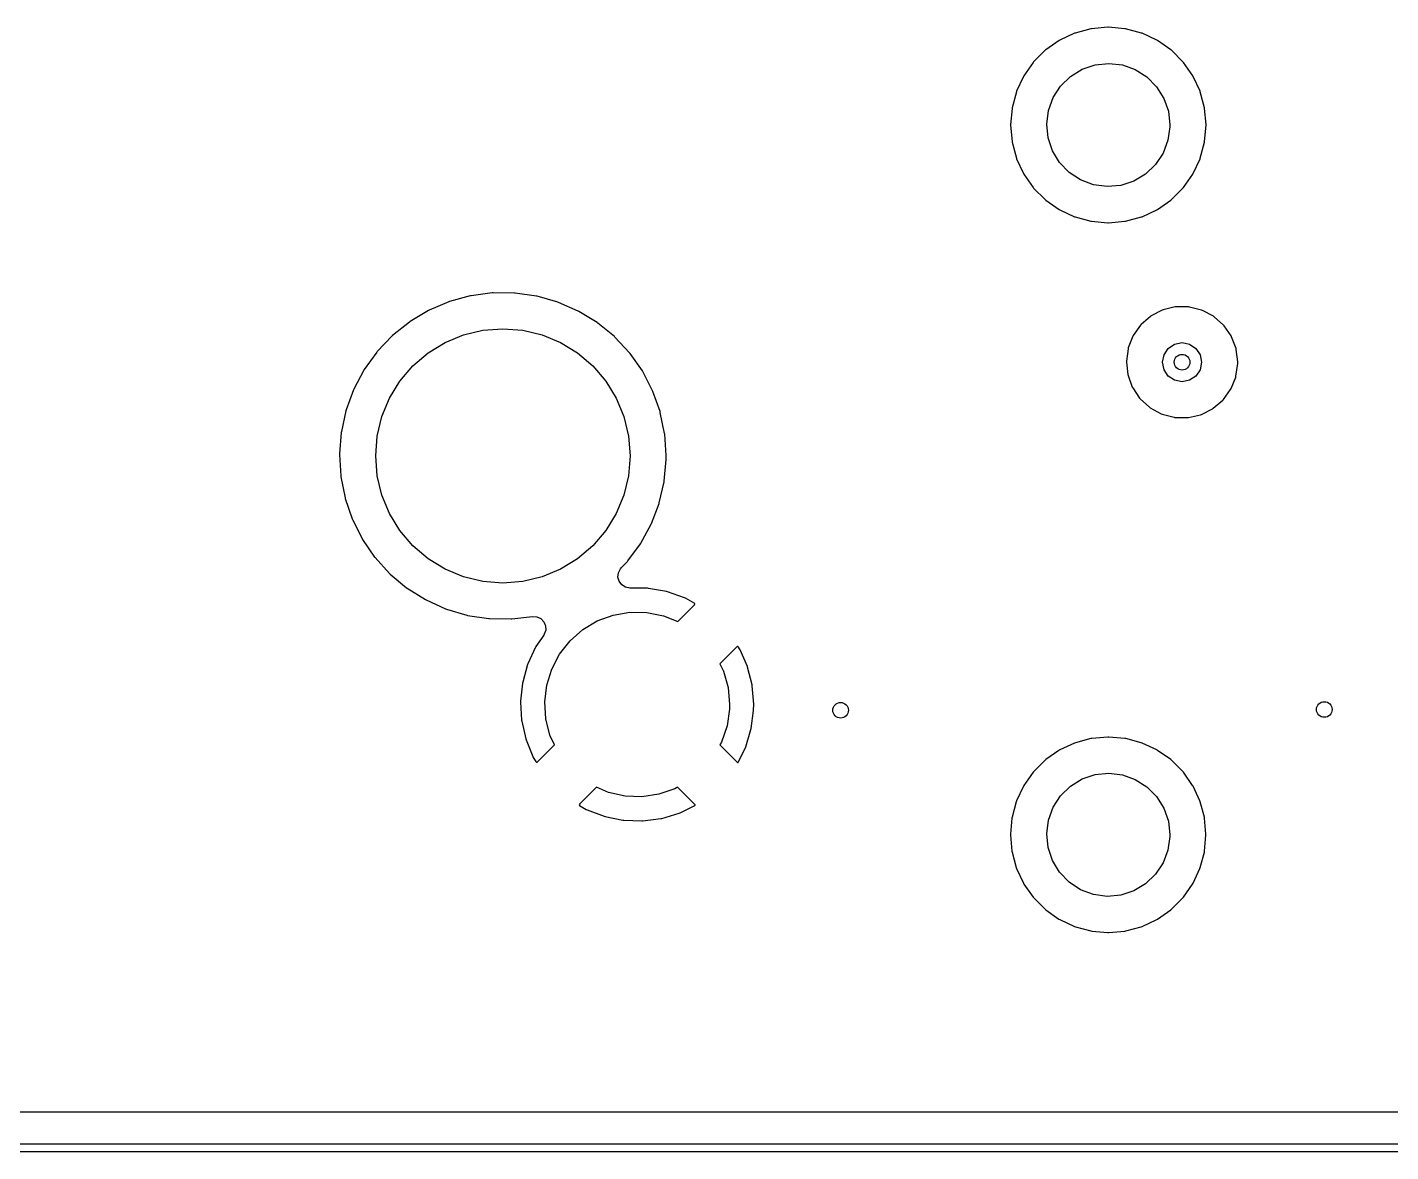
# Model space of a CAD drawing. Extents: x 0 to 4.25, y -4.33 to 0.
# Drawn here: x 2.252 to 2.937, y -4.333 to -3.767 of the extents above; entities that cross this region are included whole.
import ezdxf

# ---------------------------------------------------------------- set-up
doc = ezdxf.new("R2010")
doc.units = 0
doc.header["$MEASUREMENT"] = 0
doc.layers.add('BLACK', color=7, linetype='CONTINUOUS')

msp = doc.modelspace()

# ---------------------------------------------------------------- linework, layer by layer
at = {"layer": 'BLACK', "linetype": 'CONTINUOUS'}
for p, q in [((2.7783, -3.7701), (2.77085, -3.77358)), ((2.77862, -3.76998), (2.7783, -3.7701)), ((2.78657, -3.76785), (2.77862, -3.76998)), ((2.78691, -3.76779), (2.78657, -3.76785)), ((2.7951, -3.76708), (2.78691, -3.76779)), ((2.79545, -3.76708), (2.7951, -3.76708)), ((2.80364, -3.76779), (2.79545, -3.76708)), ((2.80398, -3.76785), (2.80364, -3.76779)), ((2.81193, -3.76998), (2.80398, -3.76785)), ((2.81225, -3.7701), (2.81193, -3.76998)), ((2.8197, -3.77358), (2.81225, -3.7701)), ((2.76355, -3.77868), (2.75773, -3.7845)), ((2.76381, -3.77847), (2.76355, -3.77868)), ((2.77055, -3.77375), (2.76381, -3.77847)), ((2.77085, -3.77358), (2.77055, -3.77375)), ((2.82, -3.77375), (2.8197, -3.77358)), ((2.82674, -3.77847), (2.82, -3.77375)), ((2.827, -3.77868), (2.82674, -3.77847)), ((2.83282, -3.7845), (2.827, -3.77868)), ((2.75751, -3.78476), (2.75279, -3.7915)), ((2.75773, -3.7845), (2.75751, -3.78476)), ((2.78862, -3.78595), (2.79549, -3.78523)), ((2.79549, -3.78523), (2.80235, -3.78605)), ((2.83304, -3.78476), (2.83282, -3.7845)), ((2.83776, -3.7915), (2.83304, -3.78476)), ((2.75262, -3.7918), (2.74915, -3.79926)), ((2.75279, -3.7915), (2.75262, -3.7918)), ((2.77125, -3.79664), (2.77619, -3.7918)), ((2.77619, -3.7918), (2.78208, -3.78818)), ((2.78208, -3.78818), (2.78862, -3.78595)), ((2.80235, -3.78605), (2.80887, -3.78837)), ((2.80887, -3.78837), (2.8147, -3.79207)), ((2.8147, -3.79207), (2.81957, -3.79697)), ((2.83793, -3.7918), (2.83776, -3.7915)), ((2.84141, -3.79926), (2.83793, -3.7918)), ((2.74915, -3.79926), (2.74903, -3.79958)), ((2.76751, -3.80244), (2.77125, -3.79664)), ((2.81957, -3.79697), (2.82323, -3.80283)), ((2.84152, -3.79958), (2.84141, -3.79926)), ((2.74903, -3.79958), (2.7469, -3.80753)), ((2.76514, -3.80894), (2.76751, -3.80244)), ((2.82323, -3.80283), (2.82551, -3.80936)), ((2.84365, -3.80753), (2.84152, -3.79958)), ((2.74684, -3.80786), (2.74612, -3.81606)), ((2.7469, -3.80753), (2.74684, -3.80786)), ((2.76428, -3.8158), (2.76514, -3.80894)), ((2.82551, -3.80936), (2.82628, -3.81623)), ((2.84371, -3.80786), (2.84365, -3.80753)), ((2.84443, -3.81606), (2.84371, -3.80786)), ((2.74612, -3.81606), (2.74612, -3.8164)), ((2.74612, -3.8164), (2.74684, -3.8246)), ((2.76495, -3.82267), (2.76428, -3.8158)), ((2.82626, -3.81709), (2.8253, -3.82394)), ((2.82628, -3.81623), (2.82626, -3.81709)), ((2.84371, -3.8246), (2.84443, -3.8164)), ((2.84443, -3.8164), (2.84443, -3.81606)), ((2.74684, -3.8246), (2.7469, -3.82493)), ((2.7469, -3.82493), (2.74903, -3.83288)), ((2.76713, -3.82923), (2.76495, -3.82267)), ((2.8253, -3.82394), (2.82285, -3.8304)), ((2.84152, -3.83288), (2.84365, -3.82493)), ((2.84365, -3.82493), (2.84371, -3.8246)), ((2.74903, -3.83288), (2.74915, -3.8332)), ((2.74915, -3.8332), (2.75262, -3.84066)), ((2.77071, -3.83514), (2.76713, -3.82923)), ((2.82285, -3.8304), (2.81902, -3.83615)), ((2.83793, -3.84066), (2.84141, -3.8332)), ((2.84141, -3.8332), (2.84152, -3.83288)), ((2.75262, -3.84066), (2.75279, -3.84095)), ((2.77552, -3.84011), (2.77071, -3.83514)), ((2.7813, -3.8439), (2.77552, -3.84011)), ((2.81902, -3.83615), (2.81402, -3.84092)), ((2.83776, -3.84095), (2.83793, -3.84066)), ((2.75279, -3.84095), (2.75751, -3.84769)), ((2.78778, -3.84631), (2.7813, -3.8439)), ((2.79463, -3.84722), (2.78778, -3.84631)), ((2.80151, -3.8466), (2.79463, -3.84722)), ((2.80808, -3.84446), (2.80151, -3.8466)), ((2.81402, -3.84092), (2.80808, -3.84446)), ((2.83304, -3.84769), (2.83776, -3.84095)), ((2.75751, -3.84769), (2.75773, -3.84795)), ((2.75773, -3.84795), (2.76355, -3.85377)), ((2.76355, -3.85377), (2.76381, -3.85399)), ((2.76381, -3.85399), (2.77055, -3.85871)), ((2.82, -3.85871), (2.82674, -3.85399)), ((2.82674, -3.85399), (2.827, -3.85377)), ((2.827, -3.85377), (2.83282, -3.84795)), ((2.83282, -3.84795), (2.83304, -3.84769)), ((2.77055, -3.85871), (2.77085, -3.85888)), ((2.77085, -3.85888), (2.7783, -3.86236)), ((2.81225, -3.86236), (2.8197, -3.85888)), ((2.8197, -3.85888), (2.82, -3.85871)), ((2.7783, -3.86236), (2.77862, -3.86247)), ((2.77862, -3.86247), (2.78657, -3.8646)), ((2.78657, -3.8646), (2.78691, -3.86466)), ((2.78691, -3.86466), (2.7951, -3.86538)), ((2.7951, -3.86538), (2.79545, -3.86538)), ((2.79545, -3.86538), (2.80364, -3.86466)), ((2.80364, -3.86466), (2.80398, -3.8646)), ((2.80398, -3.8646), (2.81193, -3.86247)), ((2.81193, -3.86247), (2.81225, -3.86236)), ((2.47432, -3.9022), (2.46393, -3.90505)), ((2.47471, -3.90212), (2.47432, -3.9022)), ((2.48539, -3.90072), (2.47471, -3.90212)), ((2.48579, -3.90069), (2.48539, -3.90072)), ((2.49656, -3.90075), (2.48579, -3.90069)), ((2.49696, -3.90078), (2.49656, -3.90075)), ((2.50763, -3.9023), (2.49696, -3.90078)), ((2.50802, -3.90238), (2.50763, -3.9023)), ((2.51838, -3.90533), (2.50802, -3.90238)), ((2.46355, -3.90518), (2.45364, -3.9094)), ((2.46393, -3.90505), (2.46355, -3.90518)), ((2.51876, -3.90547), (2.51838, -3.90533)), ((2.52862, -3.9098), (2.51876, -3.90547)), ((2.82285, -3.90922), (2.82241, -3.90938)), ((2.82894, -3.90775), (2.82285, -3.90922)), ((2.82941, -3.9077), (2.82894, -3.90775)), ((2.83567, -3.90773), (2.82941, -3.9077)), ((2.83613, -3.90779), (2.83567, -3.90773)), ((2.84221, -3.90932), (2.83613, -3.90779)), ((2.44371, -3.91535), (2.4353, -3.92208)), ((2.44404, -3.91512), (2.44371, -3.91535)), ((2.45328, -3.90959), (2.44404, -3.91512)), ((2.45364, -3.9094), (2.45328, -3.90959)), ((2.52898, -3.90998), (2.52862, -3.9098)), ((2.53816, -3.91561), (2.52898, -3.90998)), ((2.53849, -3.91584), (2.53816, -3.91561)), ((2.54683, -3.92267), (2.53849, -3.91584)), ((2.81646, -3.91252), (2.81174, -3.91663)), ((2.81685, -3.91225), (2.81646, -3.91252)), ((2.82241, -3.90938), (2.81685, -3.91225)), ((2.84264, -3.90949), (2.84221, -3.90932)), ((2.84818, -3.91242), (2.84264, -3.90949)), ((2.84856, -3.91268), (2.84818, -3.91242)), ((2.85324, -3.91685), (2.84856, -3.91268)), ((2.435, -3.92235), (2.42759, -3.93017)), ((2.4353, -3.92208), (2.435, -3.92235)), ((2.4617, -3.92567), (2.47098, -3.92183)), ((2.47098, -3.92183), (2.48074, -3.91949)), ((2.48074, -3.91949), (2.49075, -3.9187)), ((2.49075, -3.9187), (2.50076, -3.91949)), ((2.50076, -3.91949), (2.51052, -3.92183)), ((2.51052, -3.92183), (2.51979, -3.92567)), ((2.54712, -3.92294), (2.54683, -3.92267)), ((2.55445, -3.93083), (2.54712, -3.92294)), ((2.8076, -3.92252), (2.80533, -3.92835)), ((2.80783, -3.9221), (2.8076, -3.92252)), ((2.81143, -3.91698), (2.80783, -3.9221)), ((2.81174, -3.91663), (2.81143, -3.91698)), ((2.85355, -3.9172), (2.85324, -3.91685)), ((2.85709, -3.92236), (2.85355, -3.9172)), ((2.85731, -3.92278), (2.85709, -3.92236)), ((2.85953, -3.92863), (2.85731, -3.92278)), ((2.45314, -3.93092), (2.4617, -3.92567)), ((2.51979, -3.92567), (2.52835, -3.93092)), ((2.80521, -3.9288), (2.8044, -3.93501)), ((2.80533, -3.92835), (2.80521, -3.9288)), ((2.8233, -3.93177), (2.82543, -3.92858)), ((2.82543, -3.92858), (2.82862, -3.92645)), ((2.82862, -3.92645), (2.83239, -3.9257)), ((2.83239, -3.9257), (2.83616, -3.92645)), ((2.83616, -3.92645), (2.83935, -3.92858)), ((2.83935, -3.92858), (2.84148, -3.93177)), ((2.85964, -3.92909), (2.85953, -3.92863)), ((2.8604, -3.93542), (2.85964, -3.92909)), ((2.42733, -3.93048), (2.42105, -3.93923)), ((2.42759, -3.93017), (2.42733, -3.93048)), ((2.44551, -3.93744), (2.45314, -3.93092)), ((2.52835, -3.93092), (2.53599, -3.93744)), ((2.55471, -3.93114), (2.55445, -3.93083)), ((2.5609, -3.93996), (2.55471, -3.93114)), ((2.8044, -3.93501), (2.80439, -3.93548)), ((2.80439, -3.93548), (2.80508, -3.94171)), ((2.82255, -3.93554), (2.8233, -3.93177)), ((2.8233, -3.93931), (2.82255, -3.93554)), ((2.84148, -3.93177), (2.84223, -3.93554)), ((2.84223, -3.93554), (2.84148, -3.93931)), ((2.8595, -3.94256), (2.86039, -3.93625)), ((2.86039, -3.93625), (2.86041, -3.936)), ((2.86042, -3.93567), (2.8604, -3.93542)), ((2.86041, -3.936), (2.86042, -3.93567)), ((2.42084, -3.93957), (2.4158, -3.94909)), ((2.42105, -3.93923), (2.42084, -3.93957)), ((2.43899, -3.94507), (2.44551, -3.93744)), ((2.53599, -3.93744), (2.54251, -3.94507)), ((2.56111, -3.9403), (2.5609, -3.93996)), ((2.56605, -3.94987), (2.56111, -3.9403)), ((2.80508, -3.94171), (2.80519, -3.94216)), ((2.80519, -3.94216), (2.80734, -3.94804)), ((2.82543, -3.9425), (2.8233, -3.93931)), ((2.82862, -3.94463), (2.82543, -3.9425)), ((2.83935, -3.9425), (2.83616, -3.94463)), ((2.84148, -3.93931), (2.83935, -3.9425)), ((2.85704, -3.94882), (2.85937, -3.94301)), ((2.85937, -3.94301), (2.8595, -3.94256)), ((2.41563, -3.94945), (2.41193, -3.95957)), ((2.4158, -3.94909), (2.41563, -3.94945)), ((2.43374, -3.95363), (2.43899, -3.94507)), ((2.54251, -3.94507), (2.54775, -3.95363)), ((2.56621, -3.95024), (2.56605, -3.94987)), ((2.5698, -3.9604), (2.56621, -3.95024)), ((2.80734, -3.94804), (2.80755, -3.94846)), ((2.80755, -3.94846), (2.81104, -3.95366)), ((2.83239, -3.94538), (2.82862, -3.94463)), ((2.83616, -3.94463), (2.83239, -3.94538)), ((2.85316, -3.95432), (2.85681, -3.94923)), ((2.85681, -3.94923), (2.85704, -3.94882)), ((2.4299, -3.96291), (2.43374, -3.95363)), ((2.54775, -3.95363), (2.55159, -3.96291)), ((2.81104, -3.95366), (2.81135, -3.95401)), ((2.81135, -3.95401), (2.81598, -3.95823)), ((2.84808, -3.95873), (2.85284, -3.95466)), ((2.85284, -3.95466), (2.85316, -3.95432)), ((2.41182, -3.95996), (2.40952, -3.97048)), ((2.41193, -3.95957), (2.41182, -3.95996)), ((2.42756, -3.97267), (2.4299, -3.96291)), ((2.55159, -3.96291), (2.55394, -3.97267)), ((2.56991, -3.96078), (2.5698, -3.9604)), ((2.5721, -3.97133), (2.56991, -3.96078)), ((2.81598, -3.95823), (2.81636, -3.9585)), ((2.81636, -3.9585), (2.82187, -3.96149)), ((2.82187, -3.96149), (2.8223, -3.96166)), ((2.8223, -3.96166), (2.82836, -3.96325)), ((2.82836, -3.96325), (2.82882, -3.96331)), ((2.82882, -3.96331), (2.83508, -3.96341)), ((2.83508, -3.96341), (2.83555, -3.96336)), ((2.83555, -3.96336), (2.84165, -3.96196)), ((2.84165, -3.96196), (2.8421, -3.9618)), ((2.8421, -3.9618), (2.84769, -3.95899)), ((2.84769, -3.95899), (2.84808, -3.95873)), ((2.40947, -3.97088), (2.40862, -3.98162)), ((2.40952, -3.97048), (2.40947, -3.97088)), ((2.42677, -3.98268), (2.42756, -3.97267)), ((2.55394, -3.97267), (2.55472, -3.98268)), ((2.57215, -3.97173), (2.5721, -3.97133)), ((2.57289, -3.98256), (2.57215, -3.97173)), ((2.40862, -3.98162), (2.40862, -3.98202)), ((2.40862, -3.98202), (2.40924, -3.99277)), ((2.42756, -3.99269), (2.42677, -3.98268)), ((2.55472, -3.98268), (2.55394, -3.99269)), ((2.5719, -3.99533), (2.57287, -3.98451)), ((2.57287, -3.98451), (2.57288, -3.98428)), ((2.57288, -3.98428), (2.5729, -3.98279)), ((2.5729, -3.98279), (2.57289, -3.98256)), ((2.40924, -3.99277), (2.40929, -3.99317)), ((2.40929, -3.99317), (2.41136, -4.00374)), ((2.4299, -4.00245), (2.42756, -3.99269)), ((2.55394, -3.99269), (2.55159, -4.00245)), ((2.56944, -4.00622), (2.57184, -3.99572)), ((2.57184, -3.99572), (2.5719, -3.99533)), ((2.41136, -4.00374), (2.41146, -4.00413)), ((2.41146, -4.00413), (2.41495, -4.01432)), ((2.43374, -4.01172), (2.4299, -4.00245)), ((2.55159, -4.00245), (2.54775, -4.01172)), ((2.43899, -4.02028), (2.43374, -4.01172)), ((2.54775, -4.01172), (2.54251, -4.02028)), ((2.56551, -4.01669), (2.56932, -4.00661)), ((2.56932, -4.00661), (2.56944, -4.00622)), ((2.41495, -4.01432), (2.41511, -4.01469)), ((2.41511, -4.01469), (2.41995, -4.02431)), ((2.5602, -4.02652), (2.56534, -4.01705)), ((2.56534, -4.01705), (2.56551, -4.01669)), ((2.41995, -4.02431), (2.42015, -4.02466)), ((2.42015, -4.02466), (2.42625, -4.03354)), ((2.44551, -4.02792), (2.43899, -4.02028)), ((2.54251, -4.02028), (2.53599, -4.02792)), ((2.45314, -4.03444), (2.44551, -4.02792)), ((2.53599, -4.02792), (2.52835, -4.03444)), ((2.55361, -4.03554), (2.55999, -4.02686)), ((2.55999, -4.02686), (2.5602, -4.02652)), ((2.42625, -4.03354), (2.4265, -4.03385)), ((2.4265, -4.03385), (2.43375, -4.04182)), ((2.4617, -4.03968), (2.45314, -4.03444)), ((2.52835, -4.03444), (2.51979, -4.03968)), ((2.54887, -4.04145), (2.54988, -4.03948)), ((2.54988, -4.03948), (2.55031, -4.03898)), ((2.55031, -4.03898), (2.55335, -4.03585)), ((2.55335, -4.03585), (2.55361, -4.03554)), ((2.43375, -4.04182), (2.43404, -4.0421)), ((2.43404, -4.0421), (2.44231, -4.04901)), ((2.47098, -4.04352), (2.4617, -4.03968)), ((2.48074, -4.04587), (2.47098, -4.04352)), ((2.49075, -4.04665), (2.48074, -4.04587)), ((2.50076, -4.04587), (2.49075, -4.04665)), ((2.51052, -4.04352), (2.50076, -4.04587)), ((2.51979, -4.03968), (2.51052, -4.04352)), ((2.54864, -4.04364), (2.54887, -4.04145)), ((2.54922, -4.04577), (2.54864, -4.04364)), ((2.55052, -4.04754), (2.54922, -4.04577)), ((2.44231, -4.04901), (2.44263, -4.04924)), ((2.44263, -4.04924), (2.45176, -4.05497)), ((2.55238, -4.04873), (2.55052, -4.04754)), ((2.55455, -4.04916), (2.55238, -4.04873)), ((2.56355, -4.04927), (2.55455, -4.04916)), ((2.56403, -4.04931), (2.56355, -4.04927)), ((2.57301, -4.05091), (2.56403, -4.04931)), ((2.57348, -4.05104), (2.57301, -4.05091)), ((2.58209, -4.05408), (2.57348, -4.05104)), ((2.45176, -4.05497), (2.45211, -4.05516)), ((2.45211, -4.05516), (2.46193, -4.05959)), ((2.46193, -4.05959), (2.46231, -4.05973)), ((2.46231, -4.05973), (2.47263, -4.06279)), ((2.57871, -4.06597), (2.58707, -4.0576)), ((2.58253, -4.05428), (2.58209, -4.05408)), ((2.58727, -4.0569), (2.58253, -4.05428)), ((2.58707, -4.0576), (2.58738, -4.05707)), ((2.58729, -4.05692), (2.58727, -4.0569)), ((2.58738, -4.05707), (2.58729, -4.05692)), ((2.47263, -4.06279), (2.47303, -4.06288)), ((2.47303, -4.06288), (2.48367, -4.06451)), ((2.48367, -4.06451), (2.48408, -4.06454)), ((2.48408, -4.06454), (2.49485, -4.06471)), ((2.49485, -4.06471), (2.49525, -4.06469)), ((2.49525, -4.06469), (2.50562, -4.06343)), ((2.50562, -4.06343), (2.50782, -4.06357)), ((2.50782, -4.06357), (2.50982, -4.0645)), ((2.50982, -4.0645), (2.51136, -4.06609)), ((2.51136, -4.06609), (2.51221, -4.06812)), ((2.53093, -4.07005), (2.53825, -4.0657)), ((2.53825, -4.0657), (2.54623, -4.06276)), ((2.54623, -4.06276), (2.55462, -4.06131)), ((2.55462, -4.06131), (2.56313, -4.06143)), ((2.56313, -4.06143), (2.57148, -4.06309)), ((2.57148, -4.06309), (2.57871, -4.06597)), ((2.5113, -4.07277), (2.50739, -4.0785)), ((2.51153, -4.0724), (2.5113, -4.07277)), ((2.51227, -4.07033), (2.51153, -4.0724)), ((2.51221, -4.06812), (2.51227, -4.07033)), ((2.52453, -4.07566), (2.53093, -4.07005)), ((2.50716, -4.07892), (2.50331, -4.0872)), ((2.50739, -4.0785), (2.50716, -4.07892)), ((2.51926, -4.08235), (2.52453, -4.07566)), ((2.60862, -4.0786), (2.59987, -4.08734)), ((2.60885, -4.07852), (2.60862, -4.0786)), ((2.60931, -4.07893), (2.60885, -4.07852)), ((2.60984, -4.07975), (2.60931, -4.07893)), ((2.61007, -4.08018), (2.60984, -4.07975)), ((2.61371, -4.08855), (2.61007, -4.08018)), ((2.50331, -4.0872), (2.50314, -4.08765)), ((2.5153, -4.08988), (2.51926, -4.08235)), ((2.59987, -4.08734), (2.60168, -4.09101)), ((2.50314, -4.08765), (2.5007, -4.09645)), ((2.51278, -4.09801), (2.5153, -4.08988)), ((2.60168, -4.09101), (2.60399, -4.0992)), ((2.61386, -4.08901), (2.61371, -4.08855)), ((2.61609, -4.09786), (2.61386, -4.08901)), ((2.50061, -4.09693), (2.49964, -4.106)), ((2.5007, -4.09645), (2.50061, -4.09693)), ((2.51178, -4.10646), (2.51278, -4.09801)), ((2.60399, -4.0992), (2.60477, -4.10768)), ((2.61617, -4.09834), (2.61609, -4.09786)), ((2.61692, -4.10752), (2.61617, -4.09834)), ((2.49964, -4.106), (2.49963, -4.10649)), ((2.49963, -4.10649), (2.50016, -4.1156)), ((2.51233, -4.11495), (2.51178, -4.10646)), ((2.60477, -4.10768), (2.60471, -4.11011)), ((2.61687, -4.11038), (2.61693, -4.10784)), ((2.61693, -4.10784), (2.61692, -4.10752)), ((2.51443, -4.1232), (2.51233, -4.11495)), ((2.60471, -4.11011), (2.60349, -4.11853)), ((2.61564, -4.11983), (2.61684, -4.1107)), ((2.61684, -4.1107), (2.61687, -4.11038)), ((2.50016, -4.1156), (2.50023, -4.11608)), ((2.50023, -4.11608), (2.50223, -4.12498)), ((2.60349, -4.11853), (2.60075, -4.12659)), ((2.61289, -4.12904), (2.61554, -4.12031)), ((2.61554, -4.12031), (2.61564, -4.11983)), ((2.50223, -4.12498), (2.50238, -4.12545)), ((2.50238, -4.12545), (2.50581, -4.1339)), ((2.50794, -4.13674), (2.51665, -4.12802)), ((2.51665, -4.12802), (2.51443, -4.1232)), ((2.60075, -4.12659), (2.59993, -4.12807)), ((2.59993, -4.12807), (2.60843, -4.13657)), ((2.77822, -4.12714), (2.77093, -4.13054)), ((2.77871, -4.12696), (2.77822, -4.12714)), ((2.78649, -4.12487), (2.77871, -4.12696)), ((2.787, -4.12479), (2.78649, -4.12487)), ((2.79502, -4.12408), (2.787, -4.12479)), ((2.79553, -4.12408), (2.79502, -4.12408)), ((2.80356, -4.12479), (2.79553, -4.12408)), ((2.80406, -4.12487), (2.80356, -4.12479)), ((2.81184, -4.12696), (2.80406, -4.12487)), ((2.81233, -4.12714), (2.81184, -4.12696)), ((2.81962, -4.13054), (2.81233, -4.12714)), ((2.50581, -4.1339), (2.50603, -4.13434)), ((2.50603, -4.13434), (2.50728, -4.13638)), ((2.60914, -4.1367), (2.61271, -4.12949)), ((2.61271, -4.12949), (2.61289, -4.12904)), ((2.76388, -4.13542), (2.76349, -4.13575)), ((2.77048, -4.1308), (2.76388, -4.13542)), ((2.77093, -4.13054), (2.77048, -4.1308)), ((2.82007, -4.1308), (2.81962, -4.13054)), ((2.82667, -4.13542), (2.82007, -4.1308)), ((2.82706, -4.13575), (2.82667, -4.13542)), ((2.50728, -4.13638), (2.50773, -4.1368)), ((2.50773, -4.1368), (2.50794, -4.13674)), ((2.60843, -4.13657), (2.60896, -4.13688)), ((2.60896, -4.13688), (2.60906, -4.13682)), ((2.60906, -4.13682), (2.60914, -4.1367)), ((2.75746, -4.14184), (2.75284, -4.14843)), ((2.75779, -4.14144), (2.75746, -4.14184)), ((2.76349, -4.13575), (2.75779, -4.14144)), ((2.78862, -4.14295), (2.79549, -4.14223)), ((2.79549, -4.14223), (2.80235, -4.14305)), ((2.83276, -4.14144), (2.82706, -4.13575)), ((2.83309, -4.14184), (2.83276, -4.14144)), ((2.83771, -4.14843), (2.83309, -4.14184)), ((2.53789, -4.14933), (2.52947, -4.15774)), ((2.5439, -4.15191), (2.53789, -4.14933)), ((2.57866, -4.14934), (2.57718, -4.15016)), ((2.58738, -4.15806), (2.57866, -4.14934)), ((2.75259, -4.14888), (2.74918, -4.15618)), ((2.75284, -4.14843), (2.75259, -4.14888)), ((2.77125, -4.15364), (2.77619, -4.1488)), ((2.77619, -4.1488), (2.78208, -4.14518)), ((2.78208, -4.14518), (2.78862, -4.14295)), ((2.80235, -4.14305), (2.80887, -4.14537)), ((2.80887, -4.14537), (2.8147, -4.14907)), ((2.8147, -4.14907), (2.81957, -4.15397)), ((2.83797, -4.14888), (2.83771, -4.14843)), ((2.84137, -4.15618), (2.83797, -4.14888)), ((2.5522, -4.15379), (2.5439, -4.15191)), ((2.5607, -4.15412), (2.5522, -4.15379)), ((2.56912, -4.1529), (2.5607, -4.15412)), ((2.57718, -4.15016), (2.56912, -4.1529)), ((2.74918, -4.15618), (2.74901, -4.15666)), ((2.76751, -4.15944), (2.77125, -4.15364)), ((2.81957, -4.15397), (2.82323, -4.15983)), ((2.84154, -4.15666), (2.84137, -4.15618)), ((2.52947, -4.15774), (2.52916, -4.15827)), ((2.52916, -4.15827), (2.52927, -4.15845)), ((2.52927, -4.15845), (2.53271, -4.16046)), ((2.53271, -4.16046), (2.53315, -4.16067)), ((2.53315, -4.16067), (2.54167, -4.16393)), ((2.5707, -4.16499), (2.57944, -4.16237)), ((2.57944, -4.16237), (2.57989, -4.16219)), ((2.57989, -4.16219), (2.58703, -4.15869)), ((2.58703, -4.15869), (2.58749, -4.15829)), ((2.58747, -4.15819), (2.58738, -4.15806)), ((2.58749, -4.15829), (2.58747, -4.15819)), ((2.74901, -4.15666), (2.74692, -4.16444)), ((2.76514, -4.16594), (2.76751, -4.15944)), ((2.82323, -4.15983), (2.82551, -4.16636)), ((2.84363, -4.16444), (2.84154, -4.15666)), ((2.54167, -4.16393), (2.54214, -4.16406)), ((2.54214, -4.16406), (2.55108, -4.16588)), ((2.55108, -4.16588), (2.55156, -4.16594)), ((2.55156, -4.16594), (2.56069, -4.16627)), ((2.56069, -4.16627), (2.56117, -4.16625)), ((2.56117, -4.16625), (2.57022, -4.16509)), ((2.57022, -4.16509), (2.5707, -4.16499)), ((2.74683, -4.16495), (2.74613, -4.17297)), ((2.74692, -4.16444), (2.74683, -4.16495)), ((2.76428, -4.1728), (2.76514, -4.16594)), ((2.82551, -4.16636), (2.82628, -4.17323)), ((2.84372, -4.16495), (2.84363, -4.16444)), ((2.84442, -4.17297), (2.84372, -4.16495)), ((2.74613, -4.17297), (2.74613, -4.17349)), ((2.74613, -4.17349), (2.74683, -4.18151)), ((2.76495, -4.17967), (2.76428, -4.1728)), ((2.82626, -4.17409), (2.8253, -4.18094)), ((2.82628, -4.17323), (2.82626, -4.17409)), ((2.84372, -4.18151), (2.84442, -4.17349)), ((2.84442, -4.17349), (2.84442, -4.17297)), ((2.74683, -4.18151), (2.74692, -4.18202)), ((2.74692, -4.18202), (2.74901, -4.18979)), ((2.76713, -4.18623), (2.76495, -4.17967)), ((2.8253, -4.18094), (2.82285, -4.1874)), ((2.84154, -4.18979), (2.84363, -4.18202)), ((2.84363, -4.18202), (2.84372, -4.18151)), ((2.74901, -4.18979), (2.74918, -4.19028)), ((2.74918, -4.19028), (2.75259, -4.19758)), ((2.77071, -4.19214), (2.76713, -4.18623)), ((2.82285, -4.1874), (2.81902, -4.19315)), ((2.83797, -4.19758), (2.84137, -4.19028)), ((2.84137, -4.19028), (2.84154, -4.18979)), ((2.77552, -4.19711), (2.77071, -4.19214)), ((2.7813, -4.2009), (2.77552, -4.19711)), ((2.81902, -4.19315), (2.81402, -4.19792)), ((2.75259, -4.19758), (2.75284, -4.19802)), ((2.75284, -4.19802), (2.75746, -4.20462)), ((2.78778, -4.20331), (2.7813, -4.2009)), ((2.79463, -4.20422), (2.78778, -4.20331)), ((2.80151, -4.2036), (2.79463, -4.20422)), ((2.80808, -4.20146), (2.80151, -4.2036)), ((2.81402, -4.19792), (2.80808, -4.20146)), ((2.83309, -4.20462), (2.83771, -4.19802)), ((2.83771, -4.19802), (2.83797, -4.19758)), ((2.75746, -4.20462), (2.75779, -4.20502)), ((2.75779, -4.20502), (2.76349, -4.21071)), ((2.76349, -4.21071), (2.76388, -4.21104)), ((2.76388, -4.21104), (2.77048, -4.21566)), ((2.82007, -4.21566), (2.82667, -4.21104)), ((2.82667, -4.21104), (2.82706, -4.21071)), ((2.82706, -4.21071), (2.83276, -4.20502)), ((2.83276, -4.20502), (2.83309, -4.20462)), ((2.77048, -4.21566), (2.77093, -4.21592)), ((2.77093, -4.21592), (2.77822, -4.21932)), ((2.81233, -4.21932), (2.81962, -4.21592)), ((2.81962, -4.21592), (2.82007, -4.21566)), ((2.77822, -4.21932), (2.77871, -4.2195)), ((2.77871, -4.2195), (2.78649, -4.22158)), ((2.78649, -4.22158), (2.787, -4.22167)), ((2.787, -4.22167), (2.79502, -4.22237)), ((2.79502, -4.22237), (2.79553, -4.22237)), ((2.79553, -4.22237), (2.80356, -4.22167)), ((2.80356, -4.22167), (2.80406, -4.22158)), ((2.80406, -4.22158), (2.81184, -4.2195)), ((2.81184, -4.2195), (2.81233, -4.21932)), ((4.02474, -4.31275), (1.84567, -4.31275)), ((4.25197, -4.33268), (0, -4.33268)), ((0.001969, -4.32874), (4.25, -4.32874))]:
    msp.add_line(p, q, dxfattribs=at)
at = {"layer": 'BLACK'}
for centre in [(2.83239, -3.93554), (2.66063, -4.11063), (2.90394, -4.11024)]:
    msp.add_circle(centre, 0.003937, dxfattribs=at)

doc.saveas('drawing.dxf')
